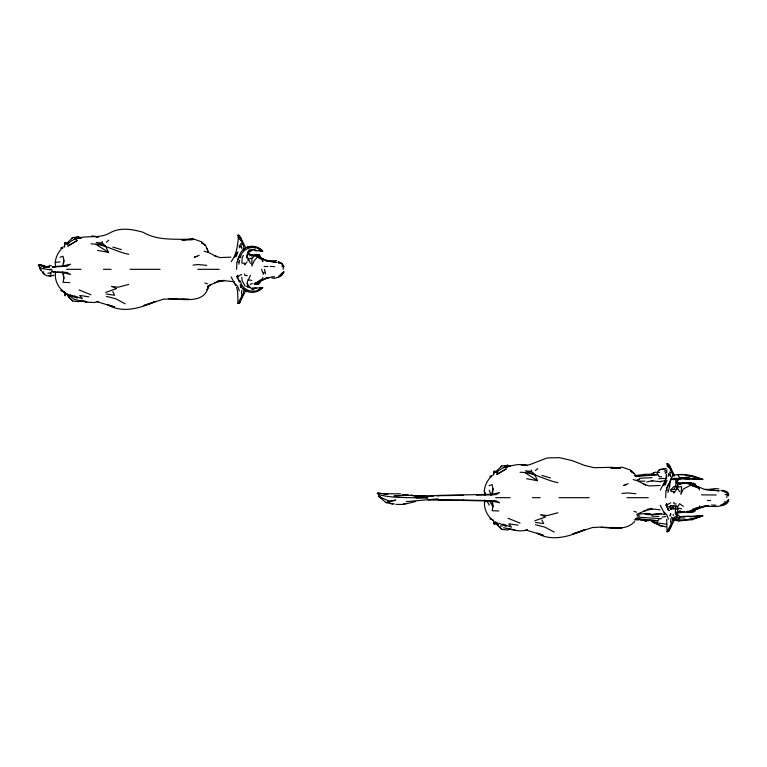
<?xml version="1.0" encoding="UTF-8"?>
<svg xmlns="http://www.w3.org/2000/svg" width="767" height="767" viewBox="0 0 767 767"><rect width="100%" height="100%" fill="white"/><g stroke="black" fill="none" stroke-linecap="round" stroke-linejoin="round"><path stroke-width="1.15" d="M254.376 256.255L251.854 258.23L251.816 266.034L254.27 260.627L257.616 256.859L261.116 259.16M728.65 499.796L726.445 502.74L720.913 504.926L724.067 504.849L724.077 502.903M676.877 514.341L677.913 509.326L673.762 508.751L670.962 509.24L668.728 506.719L670.904 505.616L675.631 505.952L675.334 513.948L677.021 516.018M496.067 523.631L494.312 524.206L493.258 520.131L489.883 518.904M236.61 269.351L236.888 261.959L237.722 261.24L237.482 259.86L239.525 255.325L239.563 256.945L237.914 259.908M665.689 497.697L665.967 490.314L666.811 489.586L666.571 488.215L668.613 483.68L668.651 485.3L666.993 488.263M728.429 495.866L728.621 493.545L726.474 491.81L728.027 493.277L728.65 495.549M50.929 273.157L50.766 276.12L46.202 275.602L42.894 272.745L43.748 271.767M666.542 478.282L666.715 476.086M64.572 246.993L64.898 242.966L67.084 242.851M493.737 474.342L493.977 471.322L496.172 471.206M63.603 263.743L63.91 260.387L63.047 256.283L59.951 257.271M492.587 493.21L492.989 488.742L492.126 484.639L489.03 485.626M282.256 272.745L283.857 271.844L282.294 274.394L278.814 276.015L278.574 276.916L280.089 276.494L280.271 274.548M241.528 298.679L240.387 301.69L239.275 303.128L237.981 303.473L237.626 290.914M674.663 519.345L669.466 530.045L668.354 531.483L667.069 531.819L666.715 519.269M726.819 497.649L727.135 494.734L725.179 494.456M283.033 269.294L283.416 266.379L282.524 265.114M246.475 257.885C246.447 254.548 248.729 250.78 252.324 250.521M55.751 271.633C53.575 281.451 60.334 290.798 68.57 295.506L66.432 294.087M484.84 499.988C483.21 507.255 486.805 515.846 492.826 520.064M495.261 523.257L495.501 521.742M241.95 290.147L241.452 293.032L242.257 295.151L237.981 303.473M671.029 518.502L670.531 521.378L671.336 523.497L667.069 531.819M262.64 278.766L262.88 277.481M241.854 297.05L241.528 298.775L245.574 290.99L244.107 289.945L243.149 294.116L242.257 295.151M670.607 527.13L670.933 525.395M239.649 260.281L238.873 264.193M240.445 257.693C241.835 247.549 255.507 244.117 262.65 251.116L254.471 250.521M63.603 274.912L63.91 278.258L63.047 282.361L69.768 282.611M428.552 496.191L438.619 495.386L491.705 494.332L492.989 488.742M672.947 519.336L671.336 523.497M63.91 260.387L62.626 265.976L63.383 266.427M244.107 248.7L243.149 244.529L240.896 240.129L238.259 237.866L237.981 235.181L238.834 235.22C237.406 243.599 237.492 251.873 232.737 259.256L231.203 261.729M663.714 485.626L665.756 480.967M234.625 257.281L236.667 252.611M64.169 246.869L65.233 242.794M493.258 475.224L494.312 471.149M676.072 490.458L673.771 493.095L673.953 491.589L670.943 491.474L670.904 489.739L677.117 489.183L677.913 486.029L677.069 482.884M241.404 285.832L240.934 287.635L241.826 285.966M670.722 513.286L670.013 515.99L670.914 514.321M55.751 267.012C53.968 260.032 57.64 252.65 62.367 247.741M484.84 495.367C483.047 488.387 486.719 480.995 491.446 476.086M282.524 273.531L282.294 274.394L281.24 273.378L282.524 273.531L283.857 271.844L281.834 275.295L280.089 276.494M260.492 257.798L265.641 260.205L259.984 257.396L259.534 256.312L260.866 258.019L256.303 255.785L256.696 254.328L254.021 254.884L254.558 254.414L258.939 257.875M247.779 252.611L247.3 256.792L250.464 263.302M237.943 251.835L236.111 256.686M667.022 480.18L665.19 485.041M668.834 484.897L671.01 478.79L673.359 475.348C683.253 473.105 693.598 475.396 702.716 479.461L684.154 478.694M258.642 283.867L259.304 283.244L257.99 284.087L259.764 281.863M239.342 256.552C241.193 245.737 255.919 242.794 262.65 251.116L258.479 250.378M264.078 272.141L263.378 274.289L261.566 269.322M669.812 483.143L671.441 478.244M250.464 275.343L247.3 281.863L247.779 286.033M496.172 524.149L496.795 522.25L497.256 524.455M224.347 280.329L214.818 282.822L216.582 282.016L211.491 284.423L208.461 286.187L207.128 289.677L208.461 286.187L211.002 284.634L208.461 286.206C204.329 306.359 179.047 297.165 165.049 299.293M669.265 529.815L669.946 527.859M667.952 492.548L669.783 486.048L669.581 482.338M239.937 302.284L240.397 301.143L239.275 303.128M669.025 530.639L669.486 529.498L668.354 531.483M651.01 520.285L646.207 520.86L639.237 519.566M699.763 505.837L699.207 507.112L692.735 509.125M237.914 278.737L236.888 276.686L237.569 275.19L237.914 278.737L239.563 281.7M666.993 507.092L665.967 505.041L666.657 503.536L666.993 507.092L668.651 510.055M255.651 283.215L255.871 282.735L254.021 283.761L254.558 284.231L257.616 281.786M660.282 490.084L665.718 479.691L666.446 474.111M682.016 478.359L678.364 479.423L676.676 482.884M243.398 255.421L242.171 257.76L241.864 263.119L244.865 263.234L244.692 264.74L246.993 262.113M242.017 296.177L243.36 293.924M278.977 263.618L278.574 261.729L281.834 263.349L283.857 266.801L282.256 265.9M678.833 474.418L678.114 475.598L680.185 478.349L672.362 479.279L674.097 478.397L680.185 478.349M673.694 489.595L675.775 486.24L675.765 480.152L677.021 479.327L680.722 478.876L689.677 479.059M497.093 470.478L501.848 466.01L507.773 465.301L510.084 466.24M68.004 242.132L72.769 237.665L78.694 236.945L81.005 237.885M260.195 281.623L260.866 280.626L254.778 283.732L257.146 283.857L256.274 284.049L256.696 284.317L260.195 281.623L258.882 283.09M680.185 517.006L678.114 519.758L678.833 520.937L692.342 519.69L702.716 515.884L685.286 516.555M248.278 252.659L249.534 251.068L251.03 250.656M668.651 485.3L669.783 483.881M240.32 285.957L241.356 284.672M661.461 518.645L659.323 518.569L656.734 522.797L653.973 522.72L651.288 520.86L653.321 522.298M695.516 509.566L697.107 508.042M666.648 471.36L665.104 473.143L667.05 472.05M670.904 489.739L673.762 486.604L677.913 486.029M676.877 481.014L678.364 479.423M257.99 284.087L259.735 283.1M52.453 270.952L50.67 272.736L47.832 273.292M694.95 510.688L695.717 509.921L694.202 510.88M260.195 281.566L258.661 283.004L259.304 283.56M634.673 521.522C624.319 533.046 607.406 525.242 594.128 527.638M106.354 242.267L108.665 240.205M535.433 470.622L537.744 468.551M258.661 255.641L259.304 255.085L260.205 257.108L258.891 255.862M688.162 511.081L685.765 512.116L686.887 512.289M243.062 250.09L245.172 248.393M657.702 471.561L660.598 469.356L666.149 468.637L662.304 469.126M694.835 511.455L692.074 512.442M254.03 288.306L262.65 287.539C256.552 294.806 243.762 293.79 240.138 284.662M54.054 274.979L53.057 275.669L48.829 275.794M686.551 512.586L688.018 511.57M667.271 504.667L670.751 502.826M191.271 239.697L181.98 239.544L193.073 239.285L192.431 239.716C175.691 238.489 158.357 241.289 143.103 232.267C132.403 229.237 120.256 227.07 110.055 232.813C97.62 240.407 81.848 232.708 69.96 241.998M238.182 276.312L241.663 274.471M495.952 523.247L496.537 522.864M264.116 279.15L265.718 278.114M634.29 475.674L645.939 474.236L651.375 474.303L655.948 471.964M653.973 472.635L651.375 474.303M63.747 291.709L74.524 299.446L86.096 302.121L86.844 301.652M687.932 511.982L691 510.371L696.398 508.981L693.32 511.445L695.966 509.115L689.888 512.672L687.539 512.088L691.163 512.203M499.049 470.353L503.737 467.496L510.438 466.077L503.603 467.554C511.321 465.991 519.537 462.856 527.332 465.569L520.515 464.601L524.973 465.166M496.795 473.105L495.261 472.098L497.256 470.9L498.56 470.957M693.157 483.258L694.835 483.9L695.966 486.24L693.109 484.207L696.398 486.374L691 484.984L686.551 482.769L685.765 483.239L690.636 483.057L693.32 483.91L689.888 482.683L686.887 483.066M258.939 280.77L261.978 279.246M247.827 251.518L249.735 250.425M685.832 475.569L691.048 476.403L692.342 475.655M394.363 503.957L386.242 502.73L395.772 500.122L389.118 501.1L386.242 502.73L378.927 496.604L378.658 493.143L377.297 493.219L378.582 494.6C394.506 498.828 411.39 496.968 427.718 498.262M257.645 290.319L262.65 287.539L259.524 288.085M673.436 479.874L675.487 478.781L674.097 478.397M279.217 276.829L274.452 278.421L271.671 277.884M259.984 281.259L267.376 277.74L269.744 277.481L266.523 277.596M500.698 466.585L501.848 466.01M71.619 238.23L72.769 237.665M262.65 287.539C255.507 294.528 241.835 291.096 240.445 280.952M493.737 521.014L493.977 524.034L495.53 523.315M260.195 281.173L266.283 278.383L270.396 277.376M250.234 284.423L252.295 283.493M105.664 292.419L116.632 288.593L111.397 286.379L118.271 287.213L128.808 284.394M534.752 520.764L545.711 516.939L540.476 514.734L547.35 515.568L557.887 512.749M261.748 279.945L261.758 279.14M724.067 504.849L726.876 503.651L728.401 500.199L727.135 500.621M664.299 471.178L667.223 469.979M510.084 529.115L507.773 530.055L501.848 529.335L499.279 526.728M81.005 300.76L78.694 301.699L72.769 300.99L70.19 298.373M199.19 255.277L194.339 257.156L196.956 256.485M628.269 483.622L623.418 485.511L626.035 484.84M695.832 509.604L705.813 506.095L708.804 505.827L704.365 505.952L694.768 509.556M687.932 483.373L689.888 482.683M685.008 512.04L677.28 513.027M695.88 509.528C704.394 503.593 714.221 508.521 723.108 505.185M658.901 469.922L660.598 469.356M680.07 511.167L678.44 511.723L680.348 511.196M164.339 298.881L143.659 305.592L155.711 301.373C140.936 307.931 122.902 313.751 107.84 304.844L114.302 306.762M593.418 527.226L572.738 533.947L584.799 529.719C570.025 536.277 551.991 542.096 536.919 533.199L542.307 534.791M63.182 246.984L60.804 248.096L62.76 248.326M492.27 475.339L489.883 476.451L491.839 476.681M248.863 250.052L255.727 249.131M661.144 513.593L651.595 514.571L644.97 514.206C651.729 515.894 658.259 512.548 664.922 514.657M677.165 515.597L678.086 515.347L679.744 516.344M664.922 480.698L659.936 481.503M671.441 517.102L672.803 518.425C682.678 521.838 693.109 518.588 702.716 515.884L689.801 516.843M41.044 270.348L39.731 268.249L39.299 264.788L43.441 266.705L45.79 266.485L38.35 264.864L38.858 266.245L40.987 267.99L43.336 268.805L49.404 269.658L51.437 269.14M54.342 271.825L53.489 272.036L62.626 272.668L70.506 274.433L66.988 272.4L61.859 272.218M695.937 517.562L702.716 515.884L694.442 516.536M415.618 501.513L403.509 504.475L395.954 504.389M491.705 494.332L499.595 492.567L496.067 494.6L490.938 494.782M257.616 256.859L254.021 254.884L257.99 254.558M697.702 508.3L698.641 508.109L698.162 507.486M53.268 271.489L52.329 271.671L53.019 271.854M638.077 476.01L640.397 475.578M642.727 475.137L645.047 474.706M646.849 481.925L652.794 480.545L651.595 480.775L661.144 481.762M251.854 258.23L247.99 258.891L248.038 260.828M658.805 478.867L662.094 478.311L665.9 478.838M281.192 263.455L281.834 263.349M652.333 508.866L643.897 511.177L645.661 510.371L636.658 514.436M249.419 255.718L253.062 255.114M526.085 465.31L529.556 464.735L547.178 457.947L559.402 457.678L572.192 460.622L584.694 465.464L594.128 467.707L611.395 467.324L620.388 467.985M75.703 237.425L78.694 236.945M504.782 465.78L507.773 465.301M687.539 483.268L691.163 483.143L689.562 482.951M403.269 503.842L405.609 503.497M677.117 489.183L677.069 487.246L681.662 486.585L680.895 494.379L683.349 488.982L690.664 485.214L699.207 488.234L699.312 489.95M662.094 517.044L665.9 516.517M247.712 246.83L251.355 246.332M230.953 257.137L219.976 257.587L214.818 255.823L216.582 256.629L208.461 252.439L204.08 251.231M660.032 485.482L649.055 485.933L643.897 484.178L645.661 484.984L637.54 480.794L633.159 479.586M223.264 280.377L217.838 281.077L225.805 280.827L234.357 281.805M651.26 508.876L646.917 509.432L654.884 509.183L660.032 509.863M62.76 290.319L60.804 290.549L63.182 291.661M49.347 266.993L43.479 267.683L47.171 266.724L49.347 266.993L48.129 266.12M684.346 483.469L677.51 483.852L680.885 484.456M256.197 287.941L252.324 288.124M55.061 262.381L60.123 261.873M253.503 255.526L251.355 255.747L253.714 255.593M708.468 489.404L715.592 488.579L718.909 488.962M192.987 265.085L198.356 264.557L206.697 265.382M622.066 493.44L627.444 492.913L635.776 493.737M648.23 520.544L650.08 520.371M679.514 517.821L672.803 518.425L675.487 516.574L679.514 517.821L684.883 518.032M254.778 283.732L256.926 283.55M637.214 479.73L639.582 479.519M254.558 254.414L258.882 255.555L258.642 254.778L259.735 255.545M638.221 514.178L646.849 513.43L652.794 514.801M635.431 519.125L638.911 518.856L657.607 520.688L651.538 520.342L656.734 522.797L666.648 524.283M239.103 301.786L240.387 301.69M428.964 496.47L411.361 495.396L418.993 496.163L433.46 496.124M436.835 495.866L439.088 495.693M668.182 530.141L669.466 530.045M193.073 239.285L181.884 240.033L193.207 238.873L201.635 241.816L205.134 245.239L201.52 242.717L205.594 245.478L208.461 252.439M619.918 467.784L610.973 468.388L622.286 467.218L630.723 470.171L634.223 473.584L630.599 471.063L634.673 473.833L636.15 476.719M416.097 498.013L427.833 497.227M639.189 478.292L652.008 477.659M659.534 472.376L656.734 472.549L659.323 476.777L661.461 476.71M687.539 512.088L689.619 511.963M651.538 475.013L657.607 474.668L635.718 476.547M406.289 501.647L438.139 498.818M689.677 516.287L680.722 516.479M408.859 495.338L394.094 496.028L403.96 495.079L408.859 495.338L402.368 494.475M697.107 487.313L698.641 487.246L699.015 488.08L698.162 487.86M648.125 514.264L650.924 514.149M400.412 493.814L387.431 493.775M679.514 477.534L689.591 477.486M428.139 500.065L463.699 500.026M486.527 494.964L492.462 494.782M189.487 299.466L168.807 298.775M619.937 467.688L611.059 467.899L620.359 468.043M476.508 495.146L485.664 494.964M66.873 243.753L68.857 243.714M495.952 472.108L497.946 472.069M438.36 495.693L463.23 495.329M636.802 517.092L659.323 518.569M41.552 265.794L44.505 265.775L39.299 264.788L43.949 265.679M638.221 481.177L644.97 481.149M380.729 497.083L380.029 497.093L389.118 501.1M66.643 269.322L81.053 269.322M103.449 269.322L111.1 269.322M129.997 269.322L160.111 269.322M197.857 269.322L219.199 269.322M495.722 497.678L510.132 497.678M532.528 497.678L540.179 497.678M559.076 497.678L589.19 497.678M626.936 497.678L648.278 497.678M264.078 266.504L267.942 266.513M701.517 494.859L716.157 495.003M676.523 482.453L684.96 483.057M463.23 500.026L496.067 500.755L499.595 502.788L491.705 501.024L438.628 499.959M679.006 474.687L686.302 474.802M635.718 518.808L638.911 518.856M634.357 519.844L638.681 519.921M441.274 499.701L448.925 499.844M500.41 526.057L502.222 526.095M181.98 299.101L188.634 299.264M611.059 527.456L622.162 527.715L611.395 528.032L601.27 527.351M707.347 500.487L710.549 500.583M635.718 476.374L638 476.441M711.46 505.05L715.841 505.194M498.857 510.966L492.126 510.717L492.989 506.613L492.587 502.145M271.489 276.705L274.711 276.839M672.947 476.01L672.228 472.884L669.974 468.484L667.338 466.221L667.069 463.527L668.354 463.872L669.466 465.31L674.663 476.01M69.481 242.612L68.177 242.545L66.183 243.743L67.736 244.213M685.324 478.205L687.462 478.311M415.148 495.846L428.139 496.47M57.391 271.949L63.383 272.218L62.626 272.668L63.91 278.258M86.096 302.121L94.322 302.514L98.253 301.431L97.006 301.69L114.331 306.905M270.31 266.417L274.615 266.648M651.787 516.076L658.805 516.488M689.801 478.512L702.716 479.461L691.048 476.403M696.81 479.001L702.716 479.461L697.069 478.071M383.73 494.034L387.268 494.322M91.005 243.896C104.513 243.762 115.827 251.902 128.808 254.251M520.084 472.251C533.592 472.117 544.906 480.257 557.887 482.606M637.214 515.625L639.582 515.836M273.637 261.863L266.523 261.048L264.116 259.495M49.404 269.658L52.098 269.907M724.432 501.723L726.119 501.886L726.445 502.74M704.365 489.404L719.149 490.861L705.813 489.26M247.233 275.65L244.865 275.411L244.692 273.905M676.312 504.005L673.953 503.766L673.771 502.26M377.297 493.219L387.891 494.121M251.864 289.466L253.791 289.677M105.664 246.236L102.385 243.149L96.306 242.449L105.664 246.236L108.415 252.353L97.495 250.368M534.752 474.581L531.464 471.504L525.385 470.804L534.752 474.581L537.485 480.698L526.584 478.723M679.111 511.282L684.346 511.886M378.658 493.143L381.745 493.497M705.678 489.509L707.625 489.749M256.274 254.596L257.146 254.702M251.969 254.702L247.444 254.107L251.969 254.702L249.16 254.165M82.453 301.067L85.751 301.498M80.583 300.817L85.799 301.508M503.603 527.801L514.887 529.863M207.579 286.091L208.461 286.206M93.708 236.572L91.436 236.255L94.322 236.131L98.253 237.214L95.98 236.898M681.662 508.77L677.069 508.109L679.543 503.698L683.349 506.373M420.958 496L425.206 496.613M675.631 505.952L677.117 506.172L677.913 509.326M419.06 495.664L425.992 496.709M106.392 294.01L114.638 295.266L112.797 291.585M535.471 522.365L543.717 523.612L541.876 519.93M88.886 296.858L79.749 295.429L82.385 298.756L73.977 295.794M517.965 525.203L508.818 523.784L511.474 527.111L503.056 524.139M254.778 254.912L256.303 255.785M678.833 520.937L673.359 520.007L672.276 518.933M247.99 279.754L251.854 280.415M69.481 296.043L68.349 295.851L69.164 297.28M498.56 524.388L497.438 524.197L498.243 525.635M276.619 260.607C270.962 260.742 265.19 261.422 260.195 257.472M49.433 265.459L51.542 265.842M281.901 266.111L283.857 266.801L282.294 264.26L278.373 262.074M274.787 262.084L277.088 262.506L267.376 260.905M254.03 250.339L256.197 250.761M694.835 483.9L693.08 483.133M697.702 487.055L698.641 487.246M646.303 520.812L638 518.914L645.939 521.109M248.038 287.002L249.112 287.242M682.87 482.577L686.906 483.507M509.662 529.163C515.366 530.601 521.646 531.799 527.332 529.786L526.085 530.045L543.41 535.261M54.342 266.83L53.489 266.609L62.626 265.976L70.506 264.212L66.988 266.245L52.329 266.974L53.843 267.347M106.354 296.378L115.875 298.804L125.174 303.818M535.433 524.733L544.953 527.159L554.253 532.173M694.068 484.15L693.445 483.996L695.314 485.07L694.221 483.44L695.966 486.24L695.276 485.377M249.534 287.577L252.947 288.641M258.642 254.903L259.975 256.724M389.636 503.277L392.646 504.149M112.797 247.07L121.454 249.63M541.876 475.415L550.533 477.985M653.973 522.72L662.304 526.229L666.149 526.708L660.598 525.999L655.948 523.391M495.261 472.098L496.815 472.558M690.444 484.917L695.401 486.671M633.935 511.349L636.543 512.145M204.856 282.994L207.454 283.8M261.758 259.514L262.88 261.163M248.585 291.364L245.172 290.262L243.062 288.565M243.149 244.529L240.541 243.657L241.95 248.498L239.294 245.21L239.352 247.799M672.228 472.884L669.62 472.002L671.029 476.853L668.373 473.565L668.431 476.154M727.135 494.734L728.401 495.156L726.445 492.606L720.913 490.42L724.067 490.506L726.876 491.705M675.401 511.867L677.069 512.471M78.982 289.916L91.005 294.749M508.061 518.271L520.084 523.104M704.001 489.145L696.915 486.259M77.256 298.104L69.692 294.825L76.432 297.749M498.771 523.18L506.345 526.459M64.898 242.966L66.451 243.685M260.675 257.885L265.641 260.205M257.396 256.562L260.454 258.316M64.639 292.956L67.458 294.509L63.92 292.256M257.645 248.326L262.65 251.116M667.789 509.672L669.38 510.573M691.048 518.952L692.342 519.69M39.731 268.249L44.083 274.375M378.927 496.604L382.57 498.703M260.866 257.913L262.822 259.112M525.021 472.664L537.485 480.698M95.933 244.309L108.415 252.353M250.387 287.673L246.83 283.512M238.834 235.22L240.387 236.955L245.574 247.655M686.551 482.769L688.018 483.785M261.978 259.399L262.64 259.888L262.678 261.595L262.41 259.725M501.848 529.335L497.093 524.868M72.769 300.99L68.004 296.522M246.562 286.091L247.827 287.126M665.967 505.041L666.811 505.76M236.888 276.686L237.722 277.414M696.378 486.786L694.95 484.667L695.717 485.434M694.95 484.667L695.899 485.674M664.289 512.145L667.022 515.165L668.431 519.201M235.22 283.8L237.943 286.82L239.352 290.846M260.665 258.441L261.106 258.958M667.069 463.527L669.974 468.484M237.981 235.181L240.896 240.129M259.534 256.312L260.205 257.328M489.145 500.65L492.989 506.613L491.705 501.024M245.267 286.225L242.171 280.885L241.816 277.261M664.682 513.88L660.282 505.271M235.603 285.535L231.203 276.916M677.069 487.246L679.543 491.657M486.69 500.467L489.202 505.127M676.676 512.461L678.086 515.347M670.607 468.225L669.486 465.857L670.358 469.011M255.651 255.43L255.871 255.919M484.14 490.736L485.904 494.705M666.811 489.586L667.271 490.688M237.722 261.24L238.182 262.333M259.304 255.085L260.061 256.955M489.202 490.218L491.331 495.549M668.047 508.339L668.834 510.448M207.071 248.364L208.461 252.458M259.304 255.401L259.764 256.782M266.283 260.272L266.523 261.048M673.148 514.436L673.436 515.482M241.576 241.71L240.397 237.502L241.854 241.634M256.303 282.87L256.696 284.317M64.169 291.776L65.233 295.851L64.572 291.661M236.639 287.309L237.415 290.559M264.567 269.322L265.535 274.011M670.617 468.321L671.106 470.823M728.621 501.8L728.429 499.49M238.968 279.993L239.342 282.103M102.107 241.547L102.385 243.149M531.186 469.903L531.464 471.504M673.762 508.751L673.694 505.76L670.962 509.24L670.904 505.616M484.734 492.702L484.734 494.686M484.734 500.659L484.734 502.653M76.432 240.905L67.717 246.149L77.256 240.541L76.432 240.905M505.511 469.251L496.805 474.505L506.345 468.896L505.511 469.251M74.658 239.141L81.35 237.732L74.658 239.141M419.894 495.856L409.99 495.357L419.894 495.856"/></g></svg>
